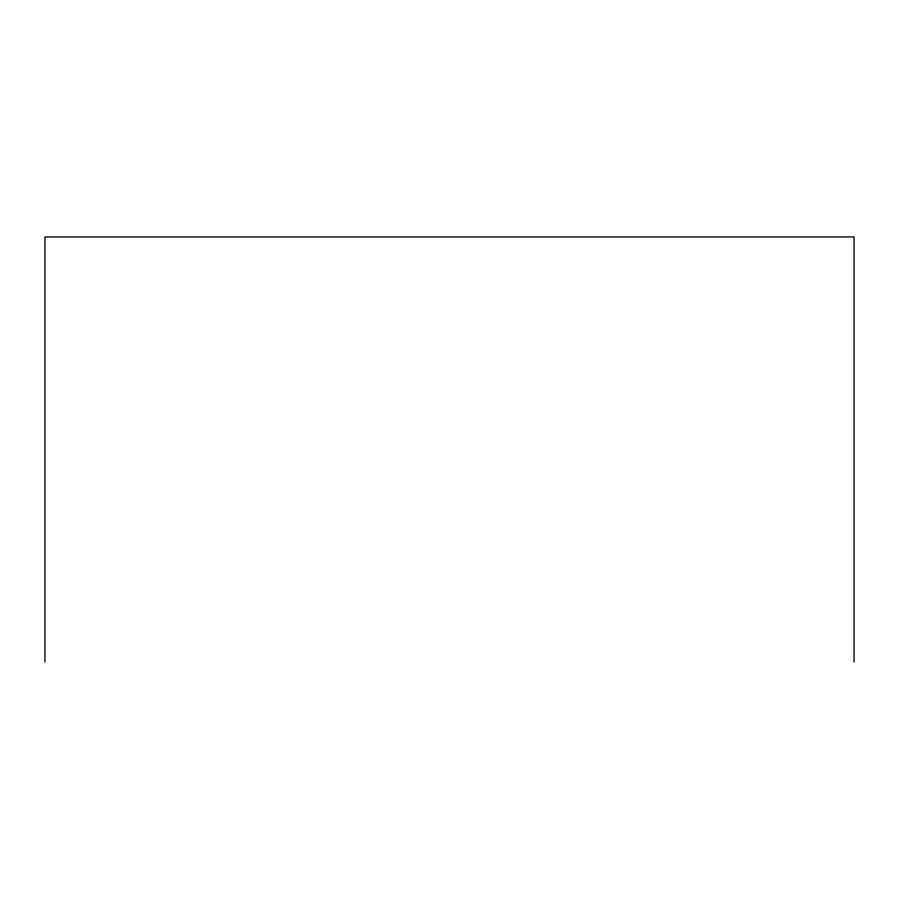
<?xml version="1.0" encoding="UTF-8"?>
<svg xmlns="http://www.w3.org/2000/svg" width="899" height="899" viewBox="0 0 899 899"><rect width="100%" height="100%" fill="white"/><g stroke="black" fill="none" stroke-linecap="round" stroke-linejoin="round"><path stroke-width="1.35" d="M854.05 662.057L854.05 236.943L44.95 236.943L44.95 662.057"/></g></svg>
